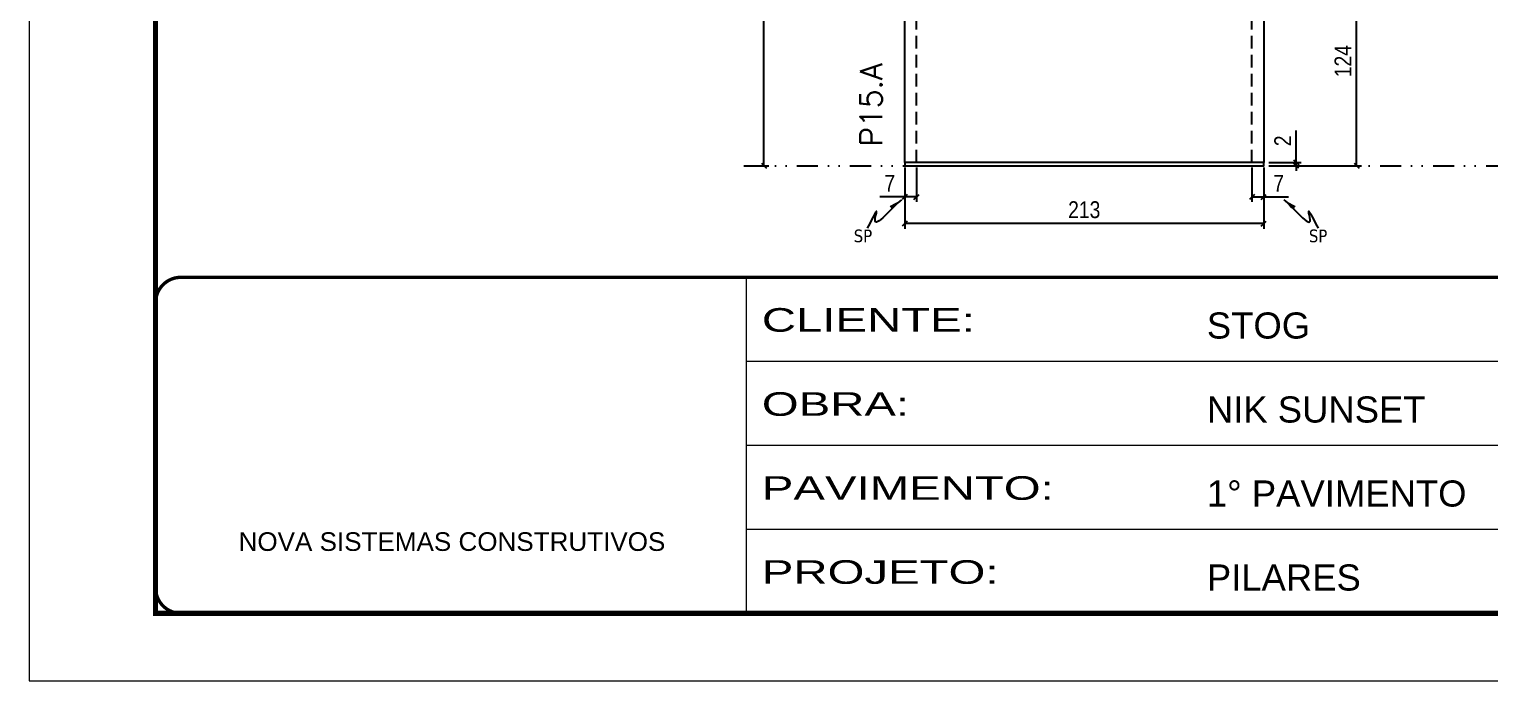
# Model space of a CAD drawing. Header units: millimetres. Extents: x 787 to 8287, y -592 to 17063.
# Drawn here: x 6194 to 7061, y 7448 to 7835 of the extents above; entities that cross this region are included whole.
import ezdxf

# ---------------------------------------------------------------- set-up
doc = ezdxf.new("R2010")
doc.units = ezdxf.units.MM
for name, pattern in [('CONTINUO', [0]), ('DASHED', [0.75, 0.5, -0.25]), ('DIVIDE2', [0.625, 0.25, -0.125, 0, -0.125, 0, -0.125]), ('HIDDEN', [0.375, 0.25, -0.125])]:
    doc.linetypes.add(name, pattern=pattern)
for name, color, linetype in [('COTA', 241, 'Continuous'), ('Nível', 160, 'Continuous'), ('Painéis', 200, 'Continuous'), ('Sarrafo de Pressão', 42, 'HIDDEN'), ('texto', 7, 'Continuous')]:
    doc.layers.add(name, color=color, linetype=linetype)
for name, color, linetype, lineweight in [('Folhas', 255, 'Continuous', 9), ('SARRAFO DE PRESSAO', 251, 'DASHED', 9), ('Texto Seção', 7, 'Continuous', 15)]:
    doc.layers.add(name, color=color, linetype=linetype, lineweight=lineweight)
doc.styles.add('ARIAL', font='arial.ttf')
doc.styles.add('COTA TECNICA', font='techl___.ttf', dxfattribs={"height": 10})
doc.styles.add('COTA TECNICA-50', font='techl___.ttf', dxfattribs={"height": 10})
doc.styles.add('REGUA-120', font='ROMANS.shx', dxfattribs={"height": 15})
doc.styles.get("Standard").update_dxf_attribs({"font": 'arial.ttf'})
doc.styles.add('Tecnologia', font='')
doc.styles.get('Tecnologia').set_extended_font_data('Forgotten Futurist')
doc.dimstyles.new('COTA PAINEL-50', dxfattribs={"dimtxt": 10, "dimasz": 3, "dimexe": 3, "dimexo": 3, "dimgap": 3, "dimtad": 1, "dimdec": 1, "dimzin": 12, "dimdsep": 46, "dimtxsty": 'COTA TECNICA-50', "dimblk1": 'OBLIQUE', "dimblk2": 'OBLIQUE', "dimsah": 1, "dimcen": 0.9, "dimclrd": 4, "dimclre": 4, "dimclrt": 240, "dimadec": 1, "dimazin": 3, "dimtfac": 1, "dimtdec": 1, "dimtmove": 0, "dimatfit": 3, "dimfxl": 0, "dimtolj": 1, "dimtzin": 12, "dimarcsym": 0})
doc.dimstyles.new('PAINEL', dxfattribs={"dimtxt": 10, "dimasz": 3, "dimexe": 3, "dimexo": 3, "dimgap": 3, "dimtad": 1, "dimdec": 1, "dimzin": 12, "dimdsep": 46, "dimtxsty": 'COTA TECNICA', "dimblk1": 'OBLIQUE', "dimblk2": 'OBLIQUE', "dimsah": 1, "dimcen": 0.9, "dimclrd": 4, "dimclre": 4, "dimclrt": 240, "dimadec": 1, "dimazin": 3, "dimtfac": 1, "dimtdec": 1, "dimtmove": 0, "dimatfit": 3, "dimfxl": 0, "dimtolj": 1, "dimtzin": 12, "dimarcsym": 0})
doc.dimstyles.get("Standard").update_dxf_attribs({"dimtxt": 0.18, "dimasz": 0.18, "dimexe": 0.18, "dimexo": 0.0625, "dimgap": 0.09, "dimtad": 0, "dimtih": 1, "dimtoh": 1, "dimdec": 4, "dimzin": 0, "dimdsep": 46, "dimtxsty": 'Standard', "dimcen": 0.09, "dimadec": 0, "dimazin": 0, "dimtfac": 1, "dimtdec": 4, "dimtofl": 0, "dimtmove": 0, "dimatfit": 3, "dimfxl": 0, "dimtolj": 1, "dimtzin": 0, "dimarcsym": 0})

# ---------------------------------------------------------------- blocks, each defined once
blk = doc.blocks.new('9999999999')
at = {"color": 30, "linetype": 'CONTINUO'}
for p, q in [((98564.56, 34230.21), (98564.56, 34429.45)), ((98564.56, 34379.64), (99583.98, 34379.64)), ((98564.56, 34329.83), (99487.98, 34329.83)), ((98564.56, 34280.02), (99487.98, 34280.02))]:
    blk.add_line(p, q, dxfattribs=at)
at = {"color": 30, "linetype": 'CONTINUO', "const_width": 2}
blk.add_lwpolyline([(99583.98, 34230.21), (99583.98, 34414.45, 0.414214), (99568.98, 34429.45), (98228.98, 34429.45, 0.414214), (98213.98, 34414.45), (98213.98, 34245.21, 0.414214), (98228.98, 34230.21), (99583.98, 34230.21)], format="xyb", dxfattribs=at)
at = {"layer": 'Folhas'}
blk.add_lwpolyline([(98138.98, 34190.21), (99623.98, 34190.21), (99623.98, 35240.21), (98138.98, 35240.21)], close=True, dxfattribs=at)
at = {"layer": 'Folhas', "color": 30, "const_width": 3}
blk.add_lwpolyline([(98213.98, 34230.21), (99583.98, 34230.21), (99583.98, 35200.21), (98213.98, 35200.21)], close=True, dxfattribs=at)
at = {"color": 7, "linetype": 'Continuous', "ltscale": 5, "style": 'ARIAL'}
for s, height, p in [('STOG', 15.483, (98837.68, 34393.13)), ('NIK SUNSET', 15.483, (98837.68, 34343.32)), ('1° PAVIMENTO', 15.4829, (98837.68, 34293.51)), ('NOVA SISTEMAS CONSTRUTIVOS', 11.0592, (98263.19, 34267.21)), ('PILARES', 15.483, (98837.68, 34243.7))]:
    blk.add_text(s, height=height, dxfattribs=at).set_placement(p)
at = {"layer": 'Folhas', "color": 7, "style": 'Tecnologia', "width": 1.5}
for s, p in [('CLIENTE:', (98573.65, 34397.17)), ('OBRA:', (98573.65, 34347.31)), ('PAVIMENTO:', (98573.65, 34297.5)), ('PROJETO:', (98573.65, 34247.69))]:
    blk.add_text(s, height=14, dxfattribs=at).set_placement(p)
blk = doc.blocks.new('_Oblique')
at = {"color": 0, "linetype": 'ByBlock', "lineweight": -2}
blk.add_line((-0.5, -0.5), (0.5, 0.5), dxfattribs=at)
blk = doc.blocks.new('*D1289')
at = {"layer": 'COTA', "color": 4, "lineweight": -2}
for p, q in [((6621.04, 8185.83), (6632.89, 8185.83)), ((6629.89, 7753.83), (6629.89, 8185.83)), ((6621.04, 7753.83), (6632.89, 7753.83))]:
    blk.add_line(p, q, dxfattribs=at)
at = {"layer": 'Defpoints', "color": 0}
for p in [(6618.04, 8185.83), (6629.89, 8185.83), (6618.04, 7753.83)]:
    blk.add_point(p, dxfattribs=at)
at = {"layer": 'COTA', "color": 4, "lineweight": -2, "xscale": 3, "yscale": 3, "zscale": 3}
for p, rotation in [((6629.89, 8185.83), 90), ((6629.89, 7753.83), 270)]:
    blk.add_blockref('_Oblique', p, dxfattribs=dict(at, rotation=rotation))
at = {"layer": 'COTA', "color": 240, "insert": (6621.68, 7969.83), "char_height": 10, "attachment_point": 5, "rotation": 90, "style": 'COTA TECNICA-50'}
blk.add_mtext('\\A1;432', dxfattribs=at)
blk = doc.blocks.new('*D528')
at = {"layer": 'COTA', "color": 4, "lineweight": -2}
for p, q in [((6713.45, 7752.83), (6713.45, 7716.47)), ((6926.45, 7752.83), (6926.45, 7716.47)), ((6926.45, 7719.47), (6713.45, 7719.47))]:
    blk.add_line(p, q, dxfattribs=at)
at = {"layer": 'Defpoints', "color": 0}
for p in [(6713.45, 7755.83), (6926.45, 7755.83), (6713.45, 7719.47)]:
    blk.add_point(p, dxfattribs=at)
at = {"layer": 'COTA', "color": 4, "lineweight": -2, "xscale": 3, "yscale": 3, "zscale": 3, "rotation": 180}
blk.add_blockref('_Oblique', (6713.45, 7719.47), dxfattribs=at)
at = {"layer": 'COTA', "color": 4, "lineweight": -2, "xscale": 3, "yscale": 3, "zscale": 3}
blk.add_blockref('_Oblique', (6926.45, 7719.47), dxfattribs=at)
at = {"layer": 'COTA', "color": 240, "insert": (6819.95, 7727.69), "char_height": 10, "attachment_point": 5, "style": 'COTA TECNICA'}
blk.add_mtext('\\A1;213', dxfattribs=at)
blk = doc.blocks.new('*D529')
at = {"layer": 'COTA', "color": 4, "lineweight": -2}
for p, q in [((6919.45, 7752.83), (6919.45, 7732.32)), ((6926.45, 7750.83), (6926.45, 7732.32)), ((6919.45, 7735.32), (6926.45, 7735.32)), ((6926.45, 7735.32), (6941.18, 7735.32))]:
    blk.add_line(p, q, dxfattribs=at)
at = {"layer": 'Defpoints', "color": 0}
for p in [(6919.45, 7755.83), (6926.45, 7753.83), (6926.45, 7735.32)]:
    blk.add_point(p, dxfattribs=at)
at = {"layer": 'COTA', "color": 4, "lineweight": -2, "xscale": 3, "yscale": 3, "zscale": 3, "rotation": 180}
blk.add_blockref('_Oblique', (6919.45, 7735.32), dxfattribs=at)
at = {"layer": 'COTA', "color": 4, "lineweight": -2, "xscale": 3, "yscale": 3, "zscale": 3}
blk.add_blockref('_Oblique', (6926.45, 7735.32), dxfattribs=at)
at = {"layer": 'COTA', "color": 240, "insert": (6935.31, 7743.39), "char_height": 10, "attachment_point": 5, "style": 'COTA TECNICA-50'}
blk.add_mtext('\\A1;7', dxfattribs=at)
blk = doc.blocks.new('*D530')
at = {"layer": 'COTA', "color": 4, "lineweight": -2}
for p, q in [((6713.45, 7750.83), (6713.45, 7732.32)), ((6720.45, 7752.83), (6720.45, 7732.32)), ((6713.45, 7735.32), (6698.72, 7735.32)), ((6720.45, 7735.32), (6713.45, 7735.32))]:
    blk.add_line(p, q, dxfattribs=at)
at = {"layer": 'Defpoints', "color": 0}
for p in [(6713.45, 7753.83), (6720.45, 7755.83), (6713.45, 7735.32)]:
    blk.add_point(p, dxfattribs=at)
at = {"layer": 'COTA', "color": 4, "lineweight": -2, "xscale": 3, "yscale": 3, "zscale": 3, "rotation": 180}
blk.add_blockref('_Oblique', (6713.45, 7735.32), dxfattribs=at)
at = {"layer": 'COTA', "color": 4, "lineweight": -2, "xscale": 3, "yscale": 3, "zscale": 3}
blk.add_blockref('_Oblique', (6720.45, 7735.32), dxfattribs=at)
at = {"layer": 'COTA', "color": 240, "insert": (6704.58, 7743.39), "char_height": 10, "attachment_point": 5, "style": 'COTA TECNICA-50'}
blk.add_mtext('\\A1;7', dxfattribs=at)
blk = doc.blocks.new('*D531')
at = {"layer": 'COTA', "color": 4, "linetype": 'ByBlock', "lineweight": -2}
for p, q in [((6929.45, 7877.83), (6984.53, 7877.83)), ((6981.53, 7753.83), (6981.53, 7877.83)), ((6929.45, 7753.83), (6984.53, 7753.83))]:
    blk.add_line(p, q, dxfattribs=at)
at = {"layer": 'Defpoints', "color": 0, "linetype": 'ByBlock'}
for p in [(6926.45, 7877.83), (6981.53, 7877.83), (6926.45, 7753.83)]:
    blk.add_point(p, dxfattribs=at)
at = {"layer": 'COTA', "color": 4, "linetype": 'ByBlock', "lineweight": -2, "xscale": 3, "yscale": 3, "zscale": 3}
for p, rotation in [((6981.53, 7877.83), 90), ((6981.53, 7753.83), 270)]:
    blk.add_blockref('_Oblique', p, dxfattribs=dict(at, rotation=rotation))
at = {"layer": 'COTA', "color": 240, "linetype": 'ByBlock', "insert": (6973.46, 7815.83), "char_height": 10, "attachment_point": 5, "rotation": 90, "style": 'COTA TECNICA'}
blk.add_mtext('\\A1;124', dxfattribs=at)
blk = doc.blocks.new('*D532')
at = {"layer": 'COTA', "color": 4, "lineweight": -2}
for p, q in [((6945.71, 7755.83), (6945.71, 7774.63)), ((6929.45, 7755.83), (6948.71, 7755.83)), ((6929.45, 7753.83), (6948.71, 7753.83)), ((6945.71, 7753.83), (6945.71, 7755.83)), ((6945.71, 7753.83), (6945.71, 7750.83))]:
    blk.add_line(p, q, dxfattribs=at)
at = {"layer": 'Defpoints', "color": 0}
for p in [(6926.45, 7755.83), (6926.45, 7753.83), (6945.71, 7753.83)]:
    blk.add_point(p, dxfattribs=at)
at = {"layer": 'COTA', "color": 4, "lineweight": -2, "xscale": 3, "yscale": 3, "zscale": 3}
for p, rotation in [((6945.71, 7755.83), 270), ((6945.71, 7753.83), 90)]:
    blk.add_blockref('_Oblique', p, dxfattribs=dict(at, rotation=rotation))
at = {"layer": 'COTA', "color": 240, "insert": (6937.71, 7768.57), "char_height": 10, "attachment_point": 5, "rotation": 90, "style": 'COTA TECNICA-50'}
blk.add_mtext('\\A1;2', dxfattribs=at)
blk = doc.blocks.new('*D533')
at = {"layer": 'COTA', "color": 4, "linetype": 'ByBlock', "lineweight": -2}
for p, q in [((6929.45, 7877.83), (6984.53, 7877.83)), ((6981.53, 7753.83), (6981.53, 7877.83)), ((6929.45, 7753.83), (6984.53, 7753.83))]:
    blk.add_line(p, q, dxfattribs=at)
at = {"layer": 'Defpoints', "color": 0, "linetype": 'ByBlock'}
for p in [(6926.45, 7877.83), (6981.53, 7877.83), (6926.45, 7753.83)]:
    blk.add_point(p, dxfattribs=at)
at = {"layer": 'COTA', "color": 4, "linetype": 'ByBlock', "lineweight": -2, "xscale": 3, "yscale": 3, "zscale": 3}
for p, rotation in [((6981.53, 7877.83), 90), ((6981.53, 7753.83), 270)]:
    blk.add_blockref('_Oblique', p, dxfattribs=dict(at, rotation=rotation))
at = {"layer": 'COTA', "color": 240, "linetype": 'ByBlock', "insert": (6973.46, 7815.83), "char_height": 10, "attachment_point": 5, "rotation": 90, "style": 'COTA TECNICA'}
blk.add_mtext('\\A1;124', dxfattribs=at)

msp = doc.modelspace()

# ---------------------------------------------------------------- linework, layer by layer
at = {"layer": 'Nível', "color": 4, "linetype": 'DIVIDE2', "ltscale": 50}
msp.add_line((6618.04, 7753.83), (7639, 7753.83), dxfattribs=at)
at = {"layer": 'Painéis'}
for points in [[(6713.45, 7877.83), (6926.45, 7877.83), (6926.45, 7755.83), (6713.45, 7755.83)], [(6713.45, 7753.83), (6926.45, 7753.83), (6926.45, 7755.83), (6713.45, 7755.83)]]:
    msp.add_lwpolyline(points, close=True, dxfattribs=at)
at = {"layer": 'Sarrafo de Pressão', "ltscale": 30}
for p, q in [((6720.45, 7755.83), (6720.45, 7877.83)), ((6919.45, 7755.83), (6919.45, 7877.83))]:
    msp.add_line(p, q, dxfattribs=at)

# ---------------------------------------------------------------- block references
at = {"layer": 'SARRAFO DE PRESSAO', "color": 6, "linetype": 'ByBlock'}
msp.add_blockref('9999999999', (-91944.98, -26741.79), dxfattribs=at)

# ---------------------------------------------------------------- texts
at = {"layer": 'texto', "color": 0, "char_height": 7.5, "attachment_point": 5}
for insert in [(6688.67, 7712.15), (6958.7, 7712.15)]:
    msp.add_mtext('{\\fTahoma|b0|i0|c0|p34;\\C4;SP}', dxfattribs=dict(at, insert=insert))
at = {"layer": 'Texto Seção', "insert": (6699.98, 7765.08), "char_height": 13, "width": 285.3299, "attachment_point": 7, "rotation": 90, "style": 'REGUA-120'}
msp.add_mtext('P15.A', dxfattribs=at)

# ---------------------------------------------------------------- dimensions: what is measured, and where the dimension line sits
at = {"layer": 'COTA'}
for base, p1, p2, angle, picture, middle in [((6629.89, 8185.83), (6618.04, 7753.83), (6618.04, 8185.83), 90, '*D1289', (6621.68, 7969.83)), ((6713.45, 7735.32), (6720.45, 7755.83), (6713.45, 7753.83), 180, '*D530', (6704.58, 7743.39))]:
    dim = msp.add_linear_dim(base=base, p1=p1, p2=p2, angle=angle, dimstyle='COTA PAINEL-50', dxfattribs=at)
    dim.commit()
    dim.dimension.update_dxf_attribs({"geometry": picture, "text_midpoint": middle})
at = {"layer": 'COTA', "linetype": 'ByBlock'}
for picture in ['*D531', '*D533']:
    dim = msp.add_aligned_dim(p1=(6926.45, 7753.83), p2=(6926.45, 7877.83), distance=-55.08, dimstyle='PAINEL', dxfattribs=at)
    dim.commit()
    dim.dimension.update_dxf_attribs({"geometry": picture, "text_midpoint": (6973.46, 7815.83)})
at = {"layer": 'COTA'}
dim = msp.add_linear_dim(base=(6945.71, 7753.83), p1=(6926.45, 7755.83), p2=(6926.45, 7753.83), angle=90, dimstyle='COTA PAINEL-50', dxfattribs=at)
dim.commit()
dim.dimension.update_dxf_attribs({"geometry": '*D532', "text_midpoint": (6945.71, 7768.57), "dimtype": 160})
dim = msp.add_linear_dim(base=(6713.45, 7719.47), p1=(6926.45, 7755.83), p2=(6713.45, 7755.83), angle=180, dimstyle='PAINEL', override={"dimarcsym": 2}, dxfattribs=at)
dim.commit()
dim.dimension.update_dxf_attribs({"geometry": '*D528', "text_midpoint": (6819.95, 7727.69)})
dim = msp.add_linear_dim(base=(6926.45, 7735.32), p1=(6919.45, 7755.83), p2=(6926.45, 7753.83), dimstyle='COTA PAINEL-50', dxfattribs=at)
dim.commit()
dim.dimension.update_dxf_attribs({"geometry": '*D529', "text_midpoint": (6935.31, 7743.39)})

# ---------------------------------------------------------------- leaders
at = {"layer": 'COTA', "path_type": 1}
for points in [[(6711.62, 7733.65), (6695.83, 7721.81), (6696.76, 7726.62), (6691.21, 7716.84)], [(6938.28, 7733.65), (6954.06, 7721.81), (6953.14, 7726.62), (6958.69, 7716.84)]]:
    msp.add_leader(points, dimstyle='Standard', override={"dimasz": 8}, dxfattribs=at)

doc.saveas('drawing.dxf')
